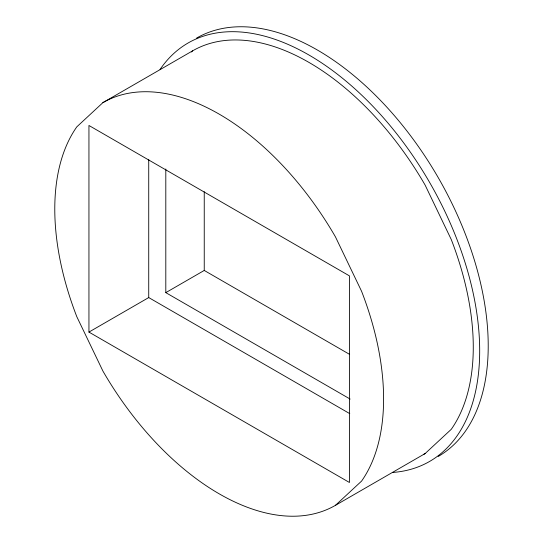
<?xml version="1.0" encoding="UTF-8"?>
<svg xmlns="http://www.w3.org/2000/svg" width="543" height="543" viewBox="0 0 543 543"><rect width="100%" height="100%" fill="white"/><g stroke="black" fill="none" stroke-linecap="round" stroke-linejoin="round"><path stroke-width="0.81" d="M102.932 102.62L76.807 126.852A232.513 134.243 60 0 0 76.807 316.698L102.932 371.1A232.513 134.243 60 0 0 335.445 505.336L425.121 453.561L451.247 429.33A232.513 134.243 60 0 0 451.247 239.49L425.121 185.082A232.513 134.243 60 0 0 192.609 50.845L102.932 102.62A232.513 134.243 60 0 1 335.445 236.857L361.57 291.258A232.513 134.243 60 0 1 361.57 481.105L335.445 505.336M191.394 51.979L192.609 50.845M88.943 332.085L349.434 482.483L349.434 275.871L88.943 125.481L88.943 332.085L148.728 297.571L349.78 413.651M165.805 168.982L165.805 292.643L204.243 270.448L349.651 354.403M165.805 292.643L350.14 399.064M204.243 191.679L204.243 270.448M148.728 159.547L148.728 297.571M425.121 453.561A232.513 134.243 60 0 1 423.71 454.362M160.042 69.477A241.567 139.47 60 0 1 429.649 182.468A241.567 139.47 60 0 1 392.704 472.458M196.62 38.071A241.567 139.47 60 0 1 438.187 177.541A241.567 139.47 60 0 1 438.187 456.48"/></g></svg>
